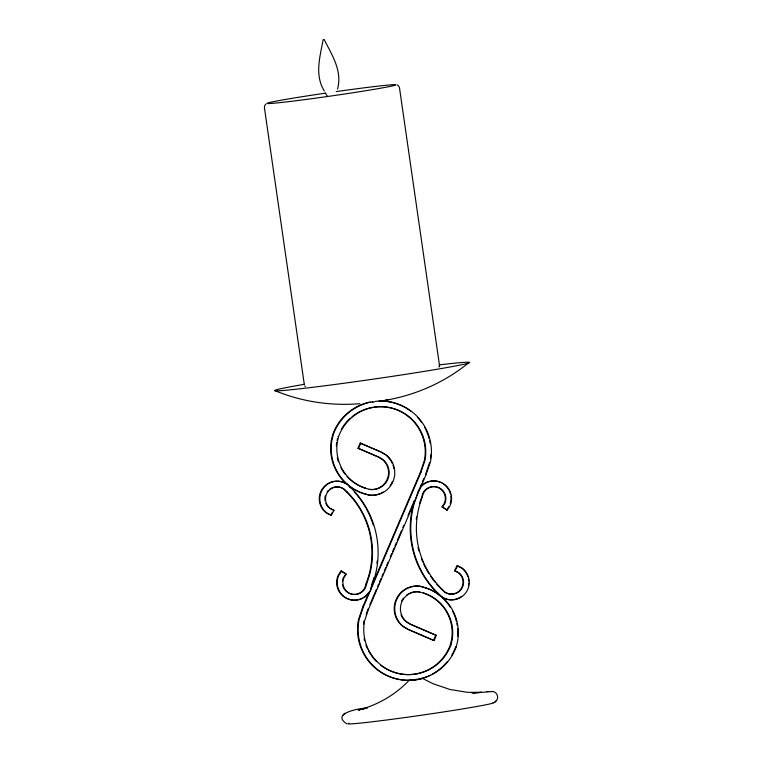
<?xml version="1.0" encoding="UTF-8"?>
<svg xmlns="http://www.w3.org/2000/svg" width="762" height="762" viewBox="0 0 762 762"><rect width="100%" height="100%" fill="white"/><g stroke="black" fill="none" stroke-linecap="round" stroke-linejoin="round"><path stroke-width="1.14" d="M323.155 39.557C320.135 56.578 314.306 74.867 324.326 91.011M337.528 89.078C342.567 70.771 331.841 54.874 324.126 39.414M331.289 440.617L332.718 434.492L333.28 434.569A50.864 50.606 -82 0 1 372.818 401.707M333.28 434.569L331.851 440.703A47.396 47.158 -82 0 0 363.655 493.538L369.084 495.062A22.584 22.469 -82 0 0 386.239 454.962L381.352 452.047L360.207 443.113L357.988 448.294L378.238 457.01L382.172 459.353A16.897 16.812 -82 0 1 369.341 489.356M337.071 440.531L337.547 438.502M424.92 490.261A11.916 11.859 -82 0 1 444.275 503.425L441.998 506.882L446.684 509.978L447.237 510.064L449.999 505.863A17.621 17.536 -82 0 0 441.512 482.613A17.621 17.536 -82 0 0 418.262 490.89L414.099 503.892A90.678 90.23 -82 0 0 438.026 593.207L441.693 596.732A47.406 47.168 -82 0 1 457.686 640.69L456.257 646.824A50.864 50.606 -82 0 1 395.173 678.504A50.864 50.606 -82 0 1 359.026 619.849L363.331 607.076L420.957 472.297L424.958 460.458A45.177 44.948 -82 0 0 392.83 408.365A45.177 44.948 -82 0 0 338.585 436.55L337.395 441.627A41.767 41.558 -82 0 0 365.465 488.185L364.912 488.109A41.767 41.558 -82 0 1 347.062 476.526M380.838 665.321A45.177 44.948 -82 0 0 450.39 644.757L451.58 639.689A41.767 41.558 -82 0 0 423.51 593.131L424.072 593.207A41.767 41.558 -82 0 1 452.152 639.766L450.952 644.833A45.177 44.948 -82 0 1 396.707 673.027A45.177 44.948 -82 0 1 364.569 620.925L368.57 609.095L426.206 474.307L430.52 461.543A50.864 50.606 -82 0 0 375.066 401.393M421.91 496.3L422.815 493.3M419.633 591.95A16.897 16.812 -82 0 0 406.803 621.954L410.737 624.297L436.35 635.327L434.13 640.509L408.184 629.336L403.298 626.421A22.584 22.469 -82 0 1 420.443 586.321L425.882 587.854A47.339 47.111 -82 0 1 441.693 596.741A17.621 17.536 -82 0 0 465.992 592.512A17.621 17.536 -82 0 0 462.115 568.052L457.114 565.671L454.533 570.681L458.753 572.662A11.916 11.859 -82 0 1 461.372 589.197A11.916 11.859 -82 0 1 444.951 592.055L442.036 589.236A85.096 84.668 -82 0 1 419.5 505.397L423.377 493.376A11.916 11.859 -82 0 1 439.093 487.785A11.916 11.859 -82 0 1 444.827 503.501L442.56 506.959L441.998 506.882M329.765 489.175A11.916 11.859 -82 0 1 343.614 489.013L346.519 491.833A85.096 84.668 -82 0 1 368.751 575.758L364.827 587.759A11.916 11.859 -82 0 1 342.538 584.816M346.881 484.337A17.621 17.536 -82 0 0 322.564 488.471A17.621 17.536 -82 0 0 326.355 512.94L331.346 515.341L333.947 510.34L330.289 508.425A11.916 11.859 -82 0 1 327.736 491.881A11.916 11.859 -82 0 1 344.167 489.09L347.072 491.909A85.096 84.668 -82 0 1 369.303 575.834L365.389 587.835A11.916 11.859 -82 0 1 349.644 593.379A11.916 11.859 -82 0 1 343.967 577.644L346.253 574.186L341.586 571.071L341.024 570.995L338.252 575.186A17.621 17.536 -82 0 0 362.455 598.056M331.346 515.341L326.908 513.017A17.621 17.536 -82 0 1 323.126 488.547A17.621 17.536 -82 0 1 347.434 484.413L351.092 487.966A90.678 90.23 -82 0 1 374.694 577.358L370.484 590.34A17.621 17.536 -82 0 1 347.205 598.532A17.621 17.536 -82 0 1 338.804 575.262L341.586 571.071M413.537 503.815L414.557 500.729M419.614 503.32L421.272 498.3M374.142 577.282L371.399 585.492L371.951 585.568M369.275 591.779L362.769 607L358.454 619.773A50.864 50.606 -82 0 0 412.775 680.037M366.198 614.391L368.017 609.019M370.675 588.521L420.405 472.221L424.405 460.381A45.177 44.948 -82 0 0 374.152 407.099M429.606 462.524L425.644 474.231L426.206 474.307M357.988 448.294L358.55 448.37L360.769 443.189M369.875 604.666L376.38 589.455M377.771 586.188L378.704 584.016M379.638 581.844L381.029 578.577M381.962 576.405L383.353 573.148M384.286 570.976L385.677 567.709M386.61 565.537L388.001 562.28M390.325 556.841L391.716 553.583M392.649 551.412L394.04 548.145M394.973 545.973L396.364 542.715M397.297 540.534L401.479 530.752M402.869 527.495L403.803 525.323M407.984 515.541L414.49 500.32M420.072 487.28L421.462 484.013M422.396 481.841L423.786 478.584M425.882 587.854L419.891 586.245A22.584 22.469 -82 0 0 402.746 626.345L407.622 629.26L433.568 640.432L434.311 638.708M434.683 637.842L435.788 635.251L436.35 635.327M455.095 570.767L457.676 565.747M330.794 515.264L332.346 512.264M367.465 708.108C361.064 707.812 329.832 713.242 346.977 723.9M495.938 701.116C499.891 697.697 496.405 690.515 491.252 691.515M446.684 509.978L448.885 506.625M343.986 576.701L345.119 574.977M265.938 103.994L264.633 105.756L264.404 107.633L304.314 384.562M344.776 713.222L343.148 714.927M411.804 679.847L409.013 680.428L422.539 678.437L433.149 683.771L449.999 689.496L467.563 692.334L481.374 692.306L473.135 693.049M493.671 702.907L495.529 701.516M494.919 702.164L496.548 700.459M409.07 680.371C395.888 694.315 378 705.002 358.959 709.822L363.541 708.727L358.245 709.917L365.122 708.612M468.192 363.16C443.598 383.105 413.575 396.04 382.305 400.774M385.591 400.202L388.82 399.65M417.805 679.523L413.661 680.123M372.247 402.288L374.371 402.003M420.081 678.666L422.539 678.437M472.059 693.096L492.719 691.486M359.826 403.689C331.137 406.098 301.904 401.755 275.282 390.763M486.918 691.61L488.299 691.591M338.023 436.474L338.576 436.55M420.405 472.221L420.957 472.297M421.605 497.3L422.158 497.376M351.092 487.966L349.072 486.461M363.655 493.528L363.093 493.452L368.532 494.986A22.584 22.469 -82 0 0 374.399 495.062M346.519 491.833L347.072 491.909M333.947 510.34L329.736 508.349M346.253 574.186L341.024 570.995M436.588 583.968A85.096 84.668 -82 0 0 441.474 589.159L442.036 589.236M413.547 503.815A90.678 90.23 -82 0 0 437.474 593.131L438.036 593.207M366.055 583.768L366.608 583.844M362.769 607L363.331 607.076M433.568 640.432L434.13 640.509M450.399 644.757L450.952 644.833M456.257 646.824L455.695 646.738A50.864 50.606 -82 0 1 451.809 655.053M364.912 488.109L369.903 489.433A16.897 16.812 -82 0 0 382.734 459.438L378.8 457.086L358.55 448.37M424.072 593.207L419.071 591.874A16.897 16.812 -82 0 0 410.432 592.912M360.207 443.113L380.8 451.971M435.788 635.251L410.175 624.221L406.251 621.878A16.897 16.812 -82 0 1 401.041 614.877M397.25 84.934L398.755 86.068L399.488 87.792L439.655 366.532M457.114 565.671L461.562 567.976A17.621 17.536 -82 0 1 467.858 576.729M454.533 570.681L458.2 572.586A11.916 11.859 -82 0 1 460.82 589.121A11.916 11.859 -82 0 1 444.389 591.969L441.474 589.159M381.772 452.552L384.705 454.304M442.56 506.959L447.237 510.064M437.474 593.122L440.407 595.951M305.372 386.648L304.79 385.905M327.393 96.326L325.279 92.821M439.398 364.731A3.639 3.619 -82 0 1 438.969 367.027M336.233 91.592A64.941 1.81 -8.2 0 1 386.563 87.116A64.941 1.81 -8.2 0 1 277.149 102.908A64.941 1.81 -8.2 0 1 325.012 93.212M440.055 364.769A98.336 2.743 -8.2 0 1 441.217 368.551A98.336 2.743 -8.2 0 1 302.943 388.458A98.336 2.743 -8.2 0 1 304.305 384.315M328.336 507.14A11.916 11.859 -82 0 1 325.812 503.282M325.069 500.615A11.916 11.859 -82 0 1 325.26 495.995M327.174 491.804A11.916 11.859 -82 0 1 328.365 490.385M354.311 491.833A90.678 90.23 -82 0 1 361.769 501.339M362.388 502.253A90.678 90.23 -82 0 1 365.846 507.892M366.379 508.854A90.678 90.23 -82 0 1 370.237 516.779M370.656 517.798A90.678 90.23 -82 0 1 373.304 525.047M377.161 561.023A90.678 90.23 -82 0 1 376.923 563.223M342.405 581.12A11.916 11.859 -82 0 1 343.414 577.567M368.217 593.074A17.621 17.536 -82 0 1 363.398 597.513M468.401 578.853A17.621 17.536 -82 0 1 468.678 581.044M468.687 583.225A17.621 17.536 -82 0 1 468.411 585.416M461.62 596.341A17.621 17.536 -82 0 1 442.046 597.256M425.32 587.778A47.339 47.111 -82 0 1 440.36 596.008M442.655 598.008A47.406 47.168 -82 0 1 450.437 607.381M452.457 610.914A47.406 47.168 -82 0 1 454.914 616.506M455.257 617.468A47.406 47.168 -82 0 1 456.4 621.382M456.838 623.364A47.406 47.168 -82 0 1 457.2 625.373M457.581 628.412A47.406 47.168 -82 0 1 457.629 636.565M435.064 582.158A85.096 84.668 -82 0 1 430.816 576.501M428.863 573.538A85.096 84.668 -82 0 1 426.463 569.471M425.901 568.433A85.096 84.668 -82 0 1 423.786 564.204M422.824 562.051A85.096 84.668 -82 0 1 421.481 558.765M418.9 550.907A85.096 84.668 -82 0 1 418.024 547.468M416.29 519.255A85.096 84.668 -82 0 1 416.576 516.903M423.253 492.49A11.916 11.859 -82 0 1 424.31 490.957M441.922 483.032A17.621 17.536 -82 0 1 448.808 489.909M449.313 490.88A17.621 17.536 -82 0 1 450.447 493.986M450.866 496.119A17.621 17.536 -82 0 1 450.218 503.739M420.815 486.318A17.621 17.536 -82 0 1 440.95 482.537M401.679 600.951A16.897 16.812 -82 0 1 403.46 598.151M406.603 595.074A16.897 16.812 -82 0 1 409.432 593.36M447.256 661.626A50.864 50.606 -82 0 1 440.817 668.198M439.941 668.922A50.864 50.606 -82 0 1 432.33 674.046M430.292 675.103A50.864 50.606 -82 0 1 428.225 676.056M427.177 676.494A50.864 50.606 -82 0 1 419.529 678.942M376.666 661.692A45.177 44.948 -82 0 1 371.608 655.777M370.98 654.872A45.177 44.948 -82 0 1 368.665 651.062M367.646 649.072A45.177 44.948 -82 0 1 365.922 644.985M364.607 640.737A45.177 44.948 -82 0 1 364.103 638.556M363.493 624.135A45.177 44.948 -82 0 1 364.007 620.849M341.3 429.387A45.177 44.948 -82 0 1 350.358 418.167M352.034 416.728A45.177 44.948 -82 0 1 362.445 410.394M363.455 409.975A45.177 44.948 -82 0 1 373.066 407.26M379.076 400.993A50.864 50.606 -82 0 1 411.099 411.461M417.814 417.681A50.864 50.606 -82 0 1 421.405 422.138M424.463 426.987A50.864 50.606 -82 0 1 429.177 438.664M429.72 440.912A50.864 50.606 -82 0 1 430.159 443.179M430.806 454.619A50.864 50.606 -82 0 1 430.492 458.067M332.718 434.492A50.864 50.606 -82 0 1 370.018 402.05M344.995 474.05A41.767 41.558 -82 0 1 340.947 467.706M338.433 461.762A41.767 41.558 -82 0 1 337.271 457.619M336.337 445.837A41.767 41.558 -82 0 1 336.661 442.608M363.093 493.452A47.396 47.158 -82 0 1 349.663 486.48M347.282 484.575A47.396 47.158 -82 0 1 331.299 440.627M385.677 454.885A22.584 22.469 -82 0 1 392.173 463.163M393.04 465.344A22.584 22.469 -82 0 1 393.906 468.792M392.411 481.527A22.584 22.469 -82 0 1 390.106 485.651M383.248 492.023A22.584 22.469 -82 0 1 381.162 493.138M380.086 493.605A22.584 22.469 -82 0 1 375.552 494.89M492.862 702.669A73.323 2.048 -8.2 0 1 418.414 715.661A73.323 2.048 -8.2 0 1 349.034 723.252"/></g></svg>
